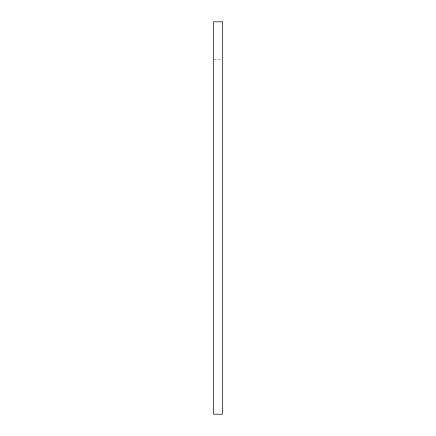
<?xml version="1.0" encoding="UTF-8"?>
<svg xmlns="http://www.w3.org/2000/svg" width="436" height="436" viewBox="0 0 436 436"><rect width="100%" height="100%" fill="white"/><g stroke="black" fill="none" stroke-linecap="round" stroke-linejoin="round"><path stroke-width="0.33" stroke-dasharray="2.18 1.64" d="M214.201 59.776L221.799 59.776"/><path stroke-width="0.65" d="M222.431 21.8L213.569 21.8L213.569 414.2L222.431 414.2L222.431 21.8"/></g></svg>
